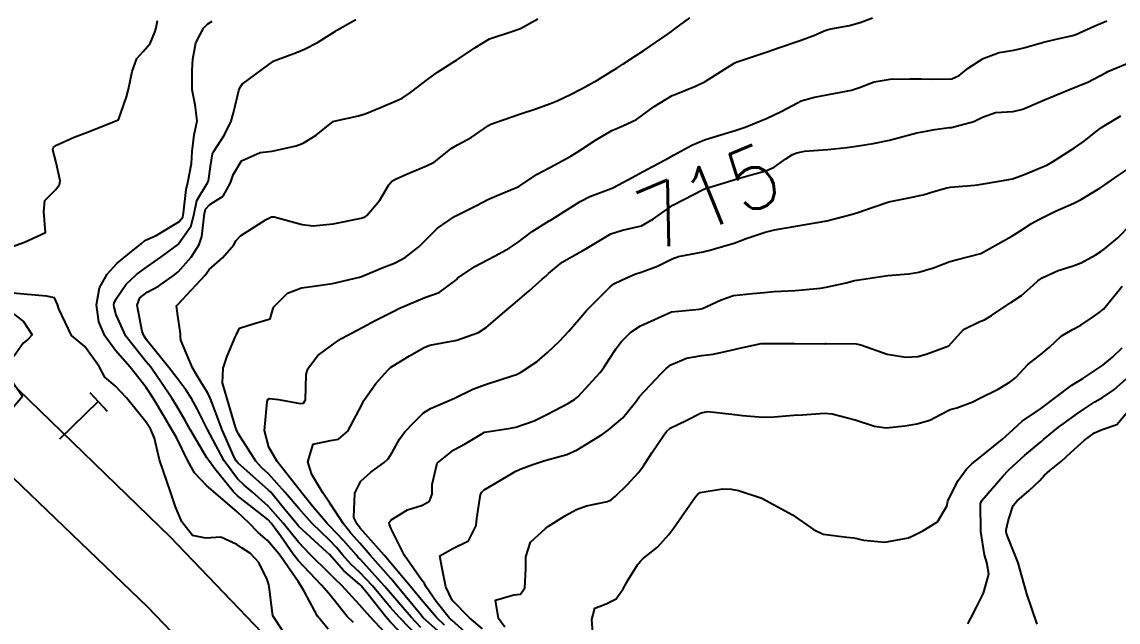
# Model space of a CAD drawing. Header units: metres. Extents: x 298520 to 308411, y 7433745 to 7450750.
# Drawn here: x 300431.1 to 300502.2, y 7448821.9 to 7448860.7 of the extents above; entities that cross this region are included whole.
import ezdxf
from ezdxf.enums import TextEntityAlignment as Align

# ---------------------------------------------------------------- set-up
doc = ezdxf.new("R2010")
doc.units = ezdxf.units.M
doc.header["$LTSCALE"] = 10
for name, color, linetype in [('Cotas', 45, 'Continuous'), ('Curvas de Nivel 1m', 11, 'Continuous'), ('Curvas de Nivel 5m', 15, 'Continuous'), ('Linha Férrea', 251, 'TRACKS'), ('Pórtico', 62, 'Continuous')]:
    doc.layers.add(name, color=color, linetype=linetype)
doc.styles.add('Style-STANDARD', font='STANDARD.shx')
doc.linetypes.add('TRACKS', pattern='A,0.15,[130,ltypeshp.shx,S=0.25,R=0,X=0,Y=0],0.15', length=0.3)

msp = doc.modelspace()

# ---------------------------------------------------------------- linework, layer by layer
at = {"layer": 'Curvas de Nivel 1m', "flags": 128}
for points, elevation in [([(300429.256, 7448845.765), (300431.263, 7448846.47), (300432.626, 7448847.1), (300432.531, 7448848.458), (300432.582, 7448849.168), (300433.305, 7448849.898), (300433.54, 7448850.217), (300433.573, 7448850.447), (300433.325, 7448851.633), (300433.106, 7448852.452), (300433.151, 7448852.635), (300433.336, 7448852.76), (300434.493, 7448853.287), (300435.345, 7448853.61), (300437.353, 7448854.4), (300437.879, 7448855.891), (300438.013, 7448856.394), (300438.252, 7448857.534), (300438.556, 7448858.388), (300438.963, 7448858.831), (300439.418, 7448859.353), (300439.711, 7448860.094), (300439.797, 7448860.375), (300439.896, 7448860.832)], 708), ([(300450.965, 7448821.403), (300450.273, 7448822.247), (300449.425, 7448823.827), (300449.159, 7448824.258), (300449.005, 7448824.482), (300447.787, 7448826.272), (300447.032, 7448827.145), (300446.418, 7448827.67), (300445.811, 7448828.298), (300445.053, 7448829.015), (300443.519, 7448830.326), (300443.077, 7448830.714), (300442.282, 7448831.539), (300441.843, 7448832.349), (300441.115, 7448833.823), (300440.804, 7448834.363), (300440.348, 7448835.15), (300439.61, 7448836.375), (300439.15, 7448837.061), (300438.121, 7448838.39), (300437.179, 7448839.463), (300436.479, 7448840.411), (300436.099, 7448841.314), (300435.938, 7448842.419), (300436.124, 7448843.522), (300436.626, 7448844.409), (300437.25, 7448845.093), (300437.963, 7448845.682), (300438.845, 7448846.384), (300439.07, 7448846.577), (300439.266, 7448846.677), (300439.805, 7448846.909), (300441.277, 7448847.794), (300441.531, 7448848.097), (300441.587, 7448848.347), (300441.754, 7448849.898), (300441.85, 7448850.345), (300442.096, 7448851.571), (300442.142, 7448852.342), (300442.259, 7448853.425), (300442.456, 7448854.339), (300442.342, 7448855.366), (300442.13, 7448856.343), (300442.144, 7448857.594), (300442.185, 7448858.342), (300442.374, 7448859.385), (300442.884, 7448860.335), (300443.145, 7448860.623), (300443.438, 7448860.798)], 709), ([(300454.959, 7448820.835), (300453.669, 7448822.203), (300452.985, 7448822.987), (300451.838, 7448824.227), (300451.414, 7448824.64), (300451.011, 7448825.041), (300449.793, 7448826.252), (300449.031, 7448827.051), (300448.042, 7448828.27), (300447.059, 7448829.38), (300446.033, 7448830.296), (300445.505, 7448830.731), (300445.081, 7448831.149), (300444.212, 7448832.319), (300443.123, 7448834.33), (300442.47, 7448835.674), (300442.096, 7448836.346), (300441.718, 7448836.921), (300441.156, 7448837.685), (300440.634, 7448838.365), (300439.189, 7448840.15), (300439.029, 7448840.382), (300438.897, 7448840.682), (300438.571, 7448842.386), (300438.738, 7448842.867), (300439.221, 7448843.237), (300439.963, 7448843.635), (300440.995, 7448844.362), (300441.131, 7448844.464), (300441.236, 7448844.548), (300442.084, 7448845.508), (300442.588, 7448846.337), (300442.761, 7448846.842), (300442.949, 7448848.333), (300443.012, 7448848.608), (300443.292, 7448848.922), (300444.153, 7448849.469), (300444.635, 7448850.317), (300444.794, 7448850.84), (300445.327, 7448851.756), (300446.552, 7448852.292), (300447.334, 7448852.38), (300448.89, 7448852.712), (300449.339, 7448852.89), (300450.183, 7448853.413), (300451.195, 7448854.242), (300451.29, 7448854.305), (300451.354, 7448854.328), (300452.921, 7448854.655), (300453.362, 7448854.801), (300454.354, 7448855.214), (300455.374, 7448855.628), (300455.744, 7448855.818), (300456.291, 7448856.176), (300457.391, 7448857.016), (300458.05, 7448857.5), (300459.064, 7448858.143), (300459.275, 7448858.271), (300459.405, 7448858.351), (300460.469, 7448859.073), (300461.418, 7448859.646), (300462.794, 7448860.099), (300463.426, 7448860.315), (300464.556, 7448860.959)], 711), ([(300456.623, 7448820.173), (300454.97, 7448821.882), (300454.698, 7448822.193), (300453.548, 7448823.651), (300453.098, 7448824.209), (300453.004, 7448824.299), (300451.961, 7448825.174), (300451.04, 7448826.24), (300450.843, 7448826.424), (300449.041, 7448828.086), (300448.88, 7448828.262), (300448.046, 7448829.282), (300447.23, 7448830.278), (300447.074, 7448830.438), (300446.086, 7448831.298), (300445.092, 7448832.181), (300444.985, 7448832.311), (300444.86, 7448832.549), (300444.094, 7448834.32), (300443.43, 7448836.037), (300443.32, 7448836.328), (300443.147, 7448836.69), (300442.523, 7448837.706), (300442.152, 7448838.345), (300441.414, 7448840.132), (300441.374, 7448840.357), (300441.381, 7448840.543), (300441.206, 7448841.716), (300441.132, 7448842.361), (300441.175, 7448842.398), (300441.214, 7448842.429), (300442.975, 7448844.334), (300443.081, 7448844.486), (300443.239, 7448844.713), (300444.099, 7448845.473), (300444.833, 7448846.314), (300444.999, 7448846.579), (300445.269, 7448846.884), (300446.939, 7448847.944), (300447.281, 7448848.112), (300447.445, 7448848.115), (300449.276, 7448847.615), (300449.983, 7448847.545), (300451.277, 7448847.658), (300453.101, 7448848.033), (300453.282, 7448848.094), (300453.362, 7448848.129), (300453.473, 7448848.208), (300454.305, 7448849.193), (300454.887, 7448850.194), (300455.08, 7448850.427), (300455.317, 7448850.554), (300455.998, 7448850.859), (300457.326, 7448851.418), (300457.817, 7448851.666), (300458.448, 7448852.149), (300458.937, 7448852.543), (300459.339, 7448852.787), (300460.22, 7448853.256), (300461.352, 7448854.035), (300461.51, 7448854.118), (300462.859, 7448854.599), (300463.363, 7448854.77), (300464.351, 7448855.097), (300465.374, 7448855.456), (300465.798, 7448855.643), (300466.661, 7448856.051), (300467.387, 7448856.408), (300468.427, 7448856.995), (300469.399, 7448857.594), (300469.66, 7448857.757), (300470.067, 7448858.013), (300470.87, 7448858.543), (300471.412, 7448858.903), (300473.001, 7448859.976), (300473.245, 7448860.154), (300473.428, 7448860.3), (300474.395, 7448861.004)], 712), ([(300456.958, 7448820.725), (300455.555, 7448822.184), (300454.983, 7448822.834), (300453.836, 7448824.202), (300453.011, 7448825.067), (300452.424, 7448825.626), (300451.89, 7448826.227), (300451.494, 7448826.7), (300451.032, 7448827.164), (300449.927, 7448828.251), (300449.057, 7448829.219), (300448.172, 7448830.269), (300447.085, 7448831.462), (300446.661, 7448831.859), (300446.261, 7448832.292), (300445.119, 7448834.077), (300445.005, 7448834.311), (300444.945, 7448834.492), (300444.399, 7448836.317), (300444.116, 7448837.358), (300444.148, 7448838.32), (300444.41, 7448839.082), (300444.928, 7448840.313), (300445.006, 7448840.501), (300445.199, 7448840.907), (300446.103, 7448841.197), (300447.205, 7448841.507), (300447.366, 7448842.123), (300447.424, 7448842.278), (300448.323, 7448843.167), (300449.226, 7448843.523), (300449.878, 7448843.602), (300451.228, 7448843.793), (300452.99, 7448844.214), (300453.177, 7448844.268), (300453.234, 7448844.288), (300454.573, 7448844.866), (300455.247, 7448845.122), (300455.944, 7448845.488), (300456.836, 7448846.166), (300457.267, 7448846.605), (300458.043, 7448847.385), (300459.143, 7448848.141), (300459.234, 7448848.191), (300459.284, 7448848.215), (300460.563, 7448848.858), (300461.3, 7448849.242), (300461.903, 7448849.512), (300463.313, 7448850.09), (300464.511, 7448850.888), (300465.325, 7448851.312), (300466.693, 7448852.05), (300467.337, 7448852.471), (300468.281, 7448853.093), (300469.35, 7448853.703), (300469.566, 7448853.803), (300470.056, 7448854.013), (300470.934, 7448854.43), (300471.364, 7448854.726), (300472.087, 7448855.274), (300473.247, 7448855.972), (300473.384, 7448856.035), (300474.76, 7448856.586), (300475.392, 7448856.898), (300476.05, 7448857.29), (300477.044, 7448857.934), (300477.266, 7448858.07), (300477.405, 7448858.132), (300477.729, 7448858.248), (300479.412, 7448858.806), (300480.216, 7448859.091), (300481.419, 7448859.5), (300482.431, 7448859.865), (300483.114, 7448860.168), (300483.429, 7448860.276), (300484.75, 7448860.52), (300485.436, 7448860.72), (300486.246, 7448861.016)], 713), ([(300456.966, 7448821.51), (300456.329, 7448822.176), (300454.996, 7448823.732), (300454.601, 7448824.194), (300453.02, 7448825.941), (300452.888, 7448826.079), (300452.764, 7448826.214), (300451.955, 7448827.149), (300451.041, 7448828.09), (300450.896, 7448828.241), (300449.911, 7448829.4), (300449.226, 7448830.258), (300449.075, 7448830.453), (300447.657, 7448832.274), (300447.107, 7448833.186), (300446.835, 7448834.284), (300446.999, 7448836.14), (300447.039, 7448836.282), (300447.144, 7448836.341), (300447.743, 7448836.274), (300449.141, 7448836.029), (300449.35, 7448836.048), (300449.488, 7448836.257), (300449.533, 7448837.882), (300449.625, 7448838.255), (300450.293, 7448839.132), (300451.187, 7448839.814), (300451.44, 7448839.986), (300451.823, 7448840.231), (300453.201, 7448840.975), (300454.013, 7448841.394), (300455.211, 7448842.013), (300455.537, 7448842.185), (300457.22, 7448842.885), (300458.16, 7448843.214), (300459.232, 7448844.013), (300459.291, 7448844.08), (300459.348, 7448844.139), (300460.465, 7448844.907), (300461.251, 7448845.319), (300461.782, 7448845.585), (300462.699, 7448846.098), (300463.267, 7448846.479), (300464.184, 7448847.171), (300465.281, 7448847.861), (300465.416, 7448847.934), (300465.642, 7448848.066), (300466.647, 7448848.702), (300467.299, 7448849.107), (300467.918, 7448849.427), (300469.312, 7448849.96), (300469.357, 7448849.975), (300469.458, 7448850.019), (300470.658, 7448850.668), (300471.323, 7448851.038), (300473.091, 7448851.974), (300473.334, 7448852.109), (300474.539, 7448852.76), (300475.344, 7448853.099), (300475.979, 7448853.312), (300477.351, 7448853.704), (300477.994, 7448853.92), (300478.943, 7448854.323), (300479.362, 7448854.501), (300480.322, 7448854.937), (300481.377, 7448855.516), (300481.627, 7448855.629), (300482.478, 7448855.864), (300483.385, 7448856.04), (300484.892, 7448856.331), (300485.39, 7448856.508), (300486.343, 7448856.871), (300487.395, 7448857.04), (300488.666, 7448857.062), (300489.396, 7448857.067), (300490.123, 7448857.045), (300491.396, 7448857.066), (300491.872, 7448857.282), (300492.448, 7448857.75), (300493.409, 7448858.387), (300494.46, 7448858.771), (300495.415, 7448858.924), (300496.056, 7448859.064), (300497.421, 7448859.454), (300498.344, 7448859.676), (300499.227, 7448859.862), (300499.427, 7448859.932), (300500.608, 7448860.475), (300501.441, 7448860.815)], 714), ([(300458.488, 7448821.667), (300457.982, 7448822.155), (300456.99, 7448823.325), (300456.291, 7448824.177), (300455.018, 7448825.683), (300454.583, 7448826.194), (300453.04, 7448827.955), (300452.921, 7448828.091), (300452.825, 7448828.213), (300452.626, 7448828.639), (300452.692, 7448830.216), (300453.081, 7448830.983), (300453.711, 7448831.579), (300454.583, 7448832.195), (300454.849, 7448832.44), (300455.103, 7448832.86), (300455.581, 7448833.721), (300455.936, 7448834.182), (300456.5, 7448834.799), (300457.132, 7448835.412), (300457.593, 7448835.707), (300458.646, 7448836.147), (300459.145, 7448836.372), (300460.328, 7448836.952), (300461.154, 7448837.265), (300462.884, 7448837.818), (300463.161, 7448837.911), (300463.284, 7448837.966), (300463.493, 7448838.087), (300464.495, 7448838.755), (300465.182, 7448839.338), (300465.564, 7448839.689), (300465.951, 7448840.062), (300466.553, 7448840.702), (300467.207, 7448841.471), (300467.701, 7448842.043), (300469.229, 7448843.59), (300469.477, 7448843.771), (300469.964, 7448844.013), (300470.846, 7448844.396), (300471.241, 7448844.531), (300472.307, 7448844.925), (300473.254, 7448845.403), (300473.666, 7448845.556), (300475.262, 7448845.856), (300475.34, 7448845.871), (300475.627, 7448845.946), (300476.895, 7448846.306), (300477.268, 7448846.42), (300478.061, 7448846.708), (300479.275, 7448847.128), (300479.9, 7448847.271), (300481.279, 7448847.507), (300483.283, 7448847.85), (300484.852, 7448848.27), (300485.289, 7448848.397), (300486.345, 7448848.767), (300487.296, 7448849.085), (300488.933, 7448849.419), (300489.3, 7448849.494), (300489.525, 7448849.554), (300490.211, 7448849.771), (300491.066, 7448850.003), (300491.307, 7448850.035), (300492.883, 7448850.171), (300493.31, 7448850.243), (300494.587, 7448850.448), (300495.316, 7448850.582), (300496.139, 7448850.883), (300497.328, 7448851.372), (300497.543, 7448851.474), (300497.905, 7448851.681), (300499.342, 7448852.584), (300499.972, 7448853.028), (300500.74, 7448853.646), (300501.086, 7448853.914), (300501.359, 7448854.072), (300502.333, 7448854.666)], 716), ([(300460.269, 7448820.817), (300458.971, 7448821.98), (300458.885, 7448822.055), (300458.796, 7448822.143), (300457.951, 7448823.193), (300457.297, 7448824.166), (300457.193, 7448824.355), (300457.007, 7448824.604), (300455.902, 7448826.181), (300455.04, 7448827.911), (300454.928, 7448828.191), (300454.92, 7448828.316), (300455.047, 7448828.482), (300456.093, 7448829.144), (300457.062, 7448829.446), (300457.532, 7448829.697), (300457.689, 7448830.161), (300457.699, 7448830.78), (300458.018, 7448832.156), (300459.102, 7448833.03), (300459.832, 7448833.407), (300461.015, 7448834.121), (300461.074, 7448834.16), (300461.114, 7448834.173), (300462.784, 7448834.429), (300463.119, 7448834.499), (300464.304, 7448834.899), (300465.131, 7448835.307), (300465.62, 7448835.581), (300466.537, 7448836.056), (300466.922, 7448836.275), (300467.147, 7448836.461), (300468.586, 7448838.029), (300468.835, 7448838.358), (300469.176, 7448838.892), (300469.621, 7448839.581), (300469.952, 7448840.012), (300470.566, 7448840.64), (300471.204, 7448841.06), (300473.213, 7448841.97), (300475.025, 7448842.142), (300475.215, 7448842.189), (300476.424, 7448842.735), (300477.224, 7448843.023), (300478.463, 7448843.149), (300479.226, 7448843.224), (300479.846, 7448843.274), (300481.227, 7448843.337), (300482.87, 7448843.496), (300483.23, 7448843.554), (300484.531, 7448843.837), (300485.08, 7448843.987), (300485.236, 7448844.02), (300486.798, 7448844.256), (300487.241, 7448844.32), (300488.605, 7448844.427), (300489.244, 7448844.524), (300490.193, 7448844.826), (300491.255, 7448845.215), (300491.674, 7448845.338), (300493.263, 7448845.74), (300495.274, 7448846.86), (300495.791, 7448847.192), (300496.561, 7448847.697), (300497.026, 7448847.952), (300497.287, 7448848.081), (300498.104, 7448848.491), (300499.296, 7448849.011), (300499.735, 7448849.219), (300500.442, 7448849.649), (300500.982, 7448849.969), (300501.311, 7448850.183), (300502.161, 7448850.791), (300503.332, 7448851.585)], 717), ([(300460.966, 7448821.432), (300460.112, 7448822.129), (300458.99, 7448823.292), (300458.586, 7448824.146), (300458.315, 7448825.45), (300458.197, 7448826.152), (300459.028, 7448826.638), (300460.044, 7448827.118), (300460.545, 7448828.125), (300460.603, 7448828.571), (300460.832, 7448830.122), (300460.908, 7448830.289), (300461.076, 7448830.427), (300461.847, 7448830.875), (300463.088, 7448831.621), (300463.404, 7448831.773), (300464.225, 7448832.079), (300464.872, 7448832.295), (300465.096, 7448832.354), (300466.43, 7448832.726), (300467.103, 7448833.03), (300468.717, 7448834.026), (300468.952, 7448834.186), (300469.117, 7448834.297), (300470.048, 7448835.092), (300470.801, 7448836.003), (300470.939, 7448836.208), (300471.148, 7448836.487), (300472.541, 7448837.979), (300472.857, 7448838.285), (300473.171, 7448838.523), (300474.176, 7448838.962), (300475.181, 7448839.126), (300475.912, 7448839.213), (300477.187, 7448839.506), (300477.528, 7448839.584), (300479.031, 7448839.902), (300479.193, 7448839.917), (300481.157, 7448839.917), (300481.193, 7448839.914), (300483.154, 7448839.899), (300483.193, 7448839.906), (300483.248, 7448839.913), (300485.194, 7448839.9), (300485.478, 7448839.827), (300487.184, 7448839.229), (300488.404, 7448839.02), (300489.176, 7448839.065), (300489.73, 7448839.221), (300491.183, 7448839.76), (300492.132, 7448840.817), (300493.207, 7448841.337), (300493.496, 7448841.448), (300493.947, 7448841.729), (300495.221, 7448842.565), (300495.897, 7448843.032), (300496.653, 7448843.696), (300496.955, 7448843.975), (300497.24, 7448844.163), (300498.29, 7448844.632), (300499.252, 7448844.951), (300499.769, 7448845.141), (300500.688, 7448845.646), (300501.045, 7448845.863), (300501.267, 7448846.014), (300502.138, 7448846.768), (300502.98, 7448847.623)], 718), ([(300462.399, 7448821.53), (300462.001, 7448822.105), (300461.808, 7448823.291), (300462.996, 7448823.635), (300463.414, 7448823.668), (300463.71, 7448824.083), (300463.76, 7448825.338), (300463.77, 7448826.083), (300464.073, 7448827.039), (300465.041, 7448827.927), (300465.129, 7448827.982), (300465.248, 7448828.068), (300466.348, 7448828.762), (300467.059, 7448829.154), (300467.707, 7448829.396), (300469.068, 7448829.68), (300469.306, 7448829.781), (300469.585, 7448830.015), (300470.338, 7448830.75), (300471.089, 7448831.586), (300471.39, 7448831.996), (300471.94, 7448832.826), (300472.72, 7448833.976), (300472.884, 7448834.206), (300473.12, 7448834.421), (300474.161, 7448834.926), (300475.135, 7448835.431), (300475.567, 7448835.515), (300477.134, 7448835.337), (300477.81, 7448835.243), (300479.132, 7448835.141), (300479.868, 7448835.157), (300481.134, 7448835.278), (300481.714, 7448835.295), (300483.136, 7448835.39), (300483.624, 7448835.364), (300485.13, 7448834.972), (300486.375, 7448834.567), (300487.122, 7448834.448), (300488.346, 7448834.57), (300489.127, 7448834.712), (300489.953, 7448834.949), (300491.14, 7448835.572), (300491.268, 7448835.632), (300491.707, 7448835.754), (300492.756, 7448836.134), (300493.149, 7448836.35), (300494.388, 7448836.954), (300495.16, 7448837.435), (300495.324, 7448837.546), (300495.528, 7448837.706), (300496.322, 7448838.548), (300497.178, 7448839.213), (300497.714, 7448839.682), (300498.469, 7448840.396), (300499.2, 7448840.81), (300499.751, 7448841.108), (300500.555, 7448841.647), (300500.947, 7448841.911), (300501.218, 7448842.141), (300501.898, 7448842.961), (300502.422, 7448843.628)], 719), ([(300448.003, 7448821.314), (300447.375, 7448822.276), (300447.124, 7448824.156), (300447.106, 7448824.279), (300447.006, 7448824.612), (300446.452, 7448825.724), (300445.927, 7448826.296), (300445.381, 7448826.659), (300445.029, 7448826.888), (300443.995, 7448827.358), (300443.033, 7448827.31), (300442.169, 7448827.478), (300441.48, 7448828.353), (300441.057, 7448829.323), (300440.723, 7448830.363), (300440.512, 7448830.932), (300440.015, 7448832.371), (300439.706, 7448833.782), (300439.436, 7448834.377), (300439.127, 7448834.828), (300437.879, 7448836.393), (300437.151, 7448837.163), (300436.488, 7448837.742), (300436.113, 7448838.416), (300435.182, 7448839.715), (300434.317, 7448840.439), (300433.505, 7448842.152), (300433.406, 7448842.448), (300433.219, 7448842.88), (300432.691, 7448842.985), (300431.222, 7448843.103), (300430.524, 7448843.18)], 708), ([(300430.559, 7448841.832), (300431.202, 7448841.341), (300431.763, 7448840.464), (300431.476, 7448840.18), (300431.185, 7448839.93), (300430.572, 7448839.079)], 708), ([(300430.347, 7448837.674), (300431.143, 7448836.47), (300429.43, 7448834.495)], 708), ([(300492.429, 7448821.745), (300492.607, 7448822.113), (300492.984, 7448822.833), (300493.433, 7448823.733), (300493.776, 7448824.964), (300493.65, 7448825.731), (300493.507, 7448826.212), (300493.269, 7448827.737), (300493.251, 7448829.556), (300493.326, 7448829.736), (300494.723, 7448831.349), (300495.05, 7448831.711), (300495.093, 7448831.755), (300496.123, 7448832.68), (300497.111, 7448833.506), (300497.212, 7448833.589), (300497.327, 7448833.688), (300498.303, 7448834.501), (300499.135, 7448835.104), (300499.467, 7448835.327), (300499.944, 7448835.652), (300500.667, 7448836.125), (300501.151, 7448836.405), (300501.888, 7448836.901), (300502.691, 7448837.625)], 721), ([(300496.927, 7448821.737), (300496.246, 7448823.697), (300495.943, 7448824.767), (300495.69, 7448825.703), (300495.039, 7448827.324), (300494.933, 7448827.603), (300494.911, 7448827.712), (300494.916, 7448827.841), (300495.055, 7448828.492), (300495.353, 7448829.423), (300495.594, 7448829.705), (300496.398, 7448830.378), (300497.086, 7448831.046), (300497.402, 7448831.374), (300497.745, 7448831.683), (300498.486, 7448832.289), (300499.105, 7448832.845), (300499.98, 7448833.657), (300500.632, 7448834.133), (300501.123, 7448834.333), (300502.088, 7448834.671), (300502.878, 7448835.623)], 722)]:
    msp.add_lwpolyline(points, dxfattribs=dict(at, elevation=elevation))
at = {"layer": 'Curvas de Nivel 5m', "flags": 128}
for points, elevation in [([(300452.595, 7448821.841), (300452.195, 7448822.222), (300450.995, 7448823.705), (300450.531, 7448824.245), (300449.019, 7448825.843), (300448.689, 7448826.263), (300447.857, 7448827.45), (300447.252, 7448828.278), (300447.046, 7448828.5), (300446.058, 7448829.295), (300445.069, 7448830.046), (300444.792, 7448830.313), (300443.612, 7448831.8), (300443.216, 7448832.329), (300443.096, 7448832.511), (300442.02, 7448834.347), (300441.694, 7448834.917), (300441.138, 7448835.859), (300440.816, 7448836.363), (300440.153, 7448837.37), (300439.456, 7448838.377), (300439.168, 7448838.728), (300437.846, 7448840.393), (300437.207, 7448841.769), (300437.076, 7448842.267), (300437.056, 7448842.402), (300437.085, 7448842.532), (300437.219, 7448842.801), (300437.866, 7448843.761), (300438.533, 7448844.387), (300438.933, 7448844.687), (300439.241, 7448844.9), (300440.115, 7448845.506), (300441.245, 7448846.35), (300441.263, 7448846.368), (300442.081, 7448847.536), (300442.266, 7448848.34), (300442.45, 7448849.184), (300443.139, 7448850.332), (300443.195, 7448850.45), (300443.323, 7448851.38), (300443.462, 7448852.198), (300443.515, 7448852.328), (300444.234, 7448853.431), (300444.674, 7448854.317), (300444.813, 7448854.864), (300445.16, 7448856.312), (300445.221, 7448856.475), (300445.387, 7448856.705), (300447.111, 7448857.995), (300447.402, 7448858.213), (300447.446, 7448858.236), (300447.56, 7448858.278), (300448.912, 7448858.764), (300449.414, 7448858.983), (300450.264, 7448859.408), (300451.432, 7448860.154), (300451.475, 7448860.186), (300451.554, 7448860.229), (300452.758, 7448860.899)], 710), ([(300458.09, 7448821.279), (300457.097, 7448822.168), (300456.975, 7448822.302), (300455.42, 7448824.186), (300455.008, 7448824.676), (300453.669, 7448826.204), (300453.03, 7448826.944), (300452.435, 7448827.617), (300451.944, 7448828.226), (300451.063, 7448829.558), (300450.618, 7448830.245), (300449.902, 7448831.434), (300449.627, 7448832.255), (300449.98, 7448833.381), (300451.114, 7448833.638), (300451.623, 7448833.725), (300452.227, 7448834.223), (300453.14, 7448835.941), (300453.225, 7448836.127), (300453.262, 7448836.209), (300454.037, 7448837.318), (300454.813, 7448838.193), (300455, 7448838.357), (300455.167, 7448838.473), (300456.237, 7448839.115), (300457.185, 7448839.662), (300457.547, 7448839.797), (300459.192, 7448840.105), (300459.22, 7448840.112), (300459.306, 7448840.139), (300460.692, 7448840.631), (300461.201, 7448840.949), (300462.542, 7448842.1), (300463.219, 7448842.669), (300463.983, 7448843.325), (300464.837, 7448844.074), (300465.047, 7448844.261), (300465.239, 7448844.447), (300466.133, 7448845.177), (300467.26, 7448845.825), (300467.407, 7448845.902), (300467.649, 7448846.044), (300469.273, 7448847.011), (300470.028, 7448847.26), (300471.278, 7448847.545), (300472.051, 7448847.988), (300473.292, 7448848.866), (300474.022, 7448849.236), (300475.302, 7448849.908), (300475.333, 7448849.92), (300475.413, 7448849.949), (300476.849, 7448850.396), (300477.312, 7448850.533), (300478.387, 7448850.844), (300479.321, 7448851.109), (300479.875, 7448851.344), (300480.616, 7448851.887), (300481.057, 7448852.162), (300481.337, 7448852.266), (300481.84, 7448852.375), (300483.339, 7448852.492), (300484.571, 7448852.607), (300485.342, 7448852.723), (300486.29, 7448852.874), (300487.346, 7448853.088), (300489.12, 7448853.553), (300489.351, 7448853.613), (300489.494, 7448853.636), (300490.282, 7448853.771), (300491.215, 7448853.901), (300491.355, 7448853.918), (300492.808, 7448854.299), (300493.366, 7448854.588), (300494.214, 7448854.883), (300495.371, 7448854.947), (300495.992, 7448855.086), (300497.383, 7448855.69), (300499.391, 7448856.515), (300500.194, 7448856.852), (300501.401, 7448857.474), (300501.509, 7448857.532), (300501.758, 7448857.636), (300502.914, 7448858.119)], 715), ([(300468.11, 7448821.178), (300468.053, 7448822.034), (300468.25, 7448822.765), (300468.988, 7448823.056), (300469.629, 7448823.378), (300470.083, 7448824.009), (300470.408, 7448824.607), (300471.019, 7448825.575), (300471.198, 7448825.82), (300471.395, 7448825.996), (300472.302, 7448826.716), (300473.038, 7448827.53), (300473.361, 7448827.975), (300474.047, 7448828.971), (300474.741, 7448829.953), (300474.89, 7448830.137), (300475.076, 7448830.26), (300476.528, 7448830.486), (300477.078, 7448830.478), (300477.55, 7448830.395), (300479.073, 7448829.9), (300481.057, 7448828.813), (300482.42, 7448827.866), (300483.04, 7448827.553), (300484.572, 7448827.37), (300485.038, 7448827.318), (300485.691, 7448827.169), (300487.035, 7448827.031), (300488.567, 7448827.316), (300489.04, 7448827.536), (300489.197, 7448827.623), (300489.514, 7448827.775), (300490.454, 7448828.363), (300491.067, 7448829.373), (300491.13, 7448829.701), (300491.147, 7448829.759), (300491.796, 7448831.043), (300492.323, 7448831.748), (300492.711, 7448832.13), (300493.1, 7448832.437), (300494.677, 7448833.717), (300494.906, 7448833.923), (300495.119, 7448834.134), (300495.946, 7448834.887), (300497.143, 7448835.69), (300499.158, 7448837.205), (300499.436, 7448837.382), (300499.889, 7448837.653), (300500.659, 7448838.154), (300501.172, 7448838.506), (300501.791, 7448839.019), (300502.426, 7448839.628)], 720)]:
    msp.add_lwpolyline(points, dxfattribs=dict(at, elevation=elevation))
at = {"layer": 'Linha Férrea', "flags": 128}
for points in [[(298729.261, 7450749.95), (298734.809, 7450730.65), (298742.343, 7450703.451), (298750.119, 7450676.237), (298757.889, 7450649.199), (298765.189, 7450623.712), (298769.985, 7450606.424), (298776.494, 7450583.287), (298783.055, 7450560.248), (298788.164, 7450542.214), (298793.821, 7450521.584), (298798.125, 7450506.606), (298804.386, 7450484.418), (298809.295, 7450466.837), (298814.551, 7450448.858), (298819.559, 7450431.225), (298826.267, 7450408.649), (298831.926, 7450389.314), (298837.135, 7450370.779), (298842.092, 7450352.398), (298847.802, 7450331.823), (298852.149, 7450316.412), (298858.34, 7450294.769), (298862.969, 7450278.965), (298867.952, 7450260.088), (298870.924, 7450249.95), (298873.722, 7450238.982), (298878.355, 7450222.697), (298882.025, 7450210.358), (298885.603, 7450197.651), (298890.189, 7450181.049), (298894.637, 7450166.006), (298898.995, 7450149.812), (298904.361, 7450131.79), (298908.122, 7450117.709), (298911.93, 7450103.946), (298916.104, 7450089.039), (298920.554, 7450073.399), (298923.212, 7450064.319), (298926.468, 7450052.577), (298930.321, 7450038.956), (298934.723, 7450023.223), (298938.252, 7450011.622), (298941.509, 7449999.193), (298944.399, 7449989.651), (298947.701, 7449977.682), (298952.335, 7449961.49), (298956.967, 7449946.581), (298961.92, 7449929.017), (298965.909, 7449915.258), (298970.082, 7449900.905), (298973.936, 7449887.787), (298977.788, 7449874.853), (298981.549, 7449862.469), (298986.366, 7449847.197), (298989.852, 7449836.37), (298994.575, 7449822.337), (298999.437, 7449807.292), (299004.068, 7449794.269), (299008.7, 7449781.657), (299013.057, 7449770.328), (299018.285, 7449757.718), (299022.322, 7449748.037), (299026.817, 7449737.63), (299031.861, 7449726.852), (299036.814, 7449716.896), (299043.096, 7449705.205), (299047.821, 7449696.534), (299054.335, 7449685.572), (299060.664, 7449675.852), (299069.469, 7449663.104), (299077.541, 7449652.872), (299085.429, 7449643.336), (299089.832, 7449637.784), (299098.728, 7449628.561), (299107.993, 7449618.793), (299117.442, 7449610.031), (299127.077, 7449601.223), (299138.453, 7449591.782), (299150.409, 7449582.651), (299162.779, 7449573.982), (299174.004, 7449567.002), (299185.962, 7449560.295), (299199.698, 7449553.222), (299213.253, 7449547.024), (299227.033, 7449541.5), (299241.999, 7449536.525), (299258.424, 7449531.831), (299277.224, 7449527.814), (299295.935, 7449525.032), (299311.589, 7449523.57), (299326.876, 7449522.883), (299340.975, 7449522.747), (299353.572, 7449523.111), (299369.274, 7449524.069), (299382.826, 7449525.211), (299396.609, 7449526.717), (299414.178, 7449529.501), (299430.969, 7449532.603), (299440.142, 7449534.839), (299451.094, 7449537.487), (299469.666, 7449542.917), (299486.963, 7449547.755), (299510.376, 7449554.83), (299531.414, 7449561.037), (299544.903, 7449564.894), (299559.186, 7449569.068), (299590.197, 7449576.665), (299616.417, 7449582.259), (299645.03, 7449585.805), (299675.251, 7449587.635), (299705.522, 7449586.259), (299732.882, 7449582.825), (299762.581, 7449576.088), (299791.888, 7449566.944), (299816.217, 7449556.896), (299840.774, 7449544.781), (299859.676, 7449534.387), (299878.529, 7449521.308), (299897.376, 7449507.135), (299919.538, 7449486.991), (299927.658, 7449478.626), (299947.133, 7449456.962), (299961.499, 7449437.961), (299971.137, 7449424.784), (299981.869, 7449408.322), (299997.595, 7449383.682), (300016.228, 7449354.96), (300035.864, 7449324.687), (300055.136, 7449295.587), (300073.232, 7449268.397), (300085.868, 7449249.95), (300089.501, 7449244.778), (300101.211, 7449227.647), (300111.197, 7449214.14), (300124.752, 7449194.736), (300135.909, 7449179.759), (300148.296, 7449162.129), (300160.805, 7449144.566), (300173.129, 7449128.481), (300185.523, 7449112.088), (300198.402, 7449095.758), (300207.462, 7449083.98), (300220.094, 7449068.515), (300233.468, 7449051.744), (300246.778, 7449035.349), (300263.478, 7449015.076), (300277.526, 7448998.444), (300292.814, 7448981.501), (300306.688, 7448964.856), (300324.623, 7448944.393), (300340.398, 7448926.517), (300357.9, 7448907.843), (300372.755, 7448891.817), (300392.041, 7448871.054), (300410.717, 7448852.066), (300427.475, 7448834.137), (300439.245, 7448822.858), (300454.898, 7448806.525), (300473.448, 7448788.164), (300493.111, 7448768.808), (300511.705, 7448749.95), (300518.198, 7448743.612), (300525.672, 7448735.984), (300530.889, 7448730.361), (300538.141, 7448723.284), (300543.771, 7448717.624), (300548.924, 7448711.903), (300554.778, 7448706.093), (300562.444, 7448698.573), (300570.483, 7448690.198), (300580.06, 7448680.508), (300590.013, 7448670.628), (300599.102, 7448661.391), (300608.565, 7448651.702), (300616.68, 7448643.32), (300625.581, 7448633.859), (300633.62, 7448625.859), (300641.21, 7448617.858), (300649.582, 7448609.897), (300659.386, 7448599.72), (300667.387, 7448591.231), (300676.098, 7448582.784), (300683.871, 7448574.669), (300691.725, 7448567.153), (300703.33, 7448554.876), (300711.744, 7448546.351), (300718.093, 7448539.767), (300726.506, 7448530.983), (300733.153, 7448523.695), (300741.152, 7448514.418), (300747.426, 7448507.242), (300750.054, 7448504.018), (300758.169, 7448493.99), (300764.854, 7448485.238), (300772.251, 7448475.55), (300781.114, 7448462.855), (300788.178, 7448452.147), (300795.99, 7448439.115), (300802.712, 7448427.661), (300809.137, 7448414.665), (300814.959, 7448402.42), (300819.763, 7448391.601), (300824.722, 7448378.533), (300829.079, 7448366.59), (300833.249, 7448353.858), (300836.592, 7448342.438), (300839.822, 7448330.572), (300842.678, 7448317.912), (300845.758, 7448304.202), (300848.387, 7448291.169), (300849.927, 7448279.903), (300851.843, 7448266.756), (300852.632, 7448254.174), (300852.974, 7448249.95), (300853.718, 7448237.64), (300853.896, 7448226.066), (300854.164, 7448215.145), (300853.836, 7448203.832), (300853.598, 7448192.905), (300852.795, 7448182.25), (300851.991, 7448170.79), (300850.801, 7448159.302), (300849.223, 7448146.768), (300848.151, 7448135.486), (300846.96, 7448124.114), (300845.442, 7448113.546), (300844.222, 7448102.204), (300842.288, 7448090.385), (300840.978, 7448078.33), (300839.608, 7448068.386), (300838.209, 7448056.39), (300836.541, 7448045.166), (300835.023, 7448032.665), (300833.535, 7448020.341), (300832.284, 7448009.205), (300831.094, 7447998.637), (300829.874, 7447985.926), (300828.432, 7447973.713), (300826.546, 7447955.639), (300825.162, 7447943.391), (300824.986, 7447942.247), (300823.836, 7447930.96), (300822.657, 7447919.829), (300821.593, 7447909.075), (300820.243, 7447895.408), (300819.533, 7447885.934), (300818.679, 7447872.07), (300818.298, 7447858.799), (300817.927, 7447851.916), (300817.786, 7447841.862), (300817.933, 7447833.489), (300818.516, 7447815.843), (300820.361, 7447795.876), (300822.449, 7447776.733), (300825.922, 7447758.996), (300827.722, 7447750.217), (300828.687, 7447743.229), (300830.467, 7447731.539), (300833.751, 7447711.152), (300838.977, 7447681.969), (300842.161, 7447664.851), (300846.249, 7447643.566), (300856.898, 7447587.933), (300861.3, 7447564.706), (300863.731, 7447552.015), (300867.081, 7447534.8), (300870.251, 7447518.153), (300879.139, 7447471.406), (300882.717, 7447452.426), (300886.196, 7447433.436), (300890.621, 7447408.952), (300893.065, 7447393.996), (300894.895, 7447382.534), (300896.018, 7447374.923), (300897.056, 7447367.88), (300898.671, 7447355.202), (300899.884, 7447344.173), (300901.155, 7447328.57), (300902.425, 7447306.17), (300902.632, 7447290.927), (300902.643, 7447274.906), (300901.209, 7447249.806), (300899.894, 7447235.454), (300897.424, 7447214.973), (300896.24, 7447207.108, -0.017609), (300893.245, 7447191.067), (300890.79, 7447180.008), (300886.347, 7447162.337), (300883.122, 7447151.267), (300877.521, 7447133.871), (300873.858, 7447123.752), (300865.532, 7447103.056), (300859.822, 7447090.388), (300850.503, 7447071.406), (300846.315, 7447063.106), (300836.805, 7447045.834), (300827.664, 7447031.197), (300815.395, 7447013.014), (300803.069, 7446996.228), (300792.968, 7446983.245), (300781.446, 7446969.292), (300759.63, 7446945.435), (300748.36, 7446933.669), (300737.301, 7446922.447), (300720.178, 7446905.644), (300707.821, 7446893.561), (300697.057, 7446883.028), (300686.376, 7446872.224), (300676.506, 7446862.329), (300660.145, 7446845.845), (300651.989, 7446837.638), (300637.917, 7446823.835), (300624.102, 7446810.419), (300614.955, 7446801.573), (300610.107, 7446796.538), (300599.124, 7446785.64, 0.017844), (300588.776, 7446774.611), (300582.973, 7446768.596), (300572.807, 7446757.15), (300570.635, 7446754.423, -0.018804), (300566.868, 7446749.902, -0.021463), (300565.197, 7446747.771, 0.014089), (300560.744, 7446742.236), (300556.818, 7446737.065), (300549.018, 7446726.402), (300544.903, 7446720.152), (300542.989, 7446717.435), (300540.702, 7446714.014), (300534.516, 7446704.131), (300528.813, 7446694.775), (300525.37, 7446688.688), (300519.775, 7446678.443, 0.017217), (300513.559, 7446666.068), (300510.115, 7446659.471), (300505.35, 7446648.44), (300501.39, 7446638.953, 0.017957), (300498.447, 7446631.125), (300492.383, 7446614.647), (300488.086, 7446600.958), (300484.889, 7446590.082), (300482.448, 7446580.533), (300479.028, 7446566.174), (300474.999, 7446546.195), (300472.245, 7446530.076), (300469.723, 7446510.133), (300467.649, 7446494.09), (300465.343, 7446472.628), (300462.509, 7446448.283), (300460.589, 7446427.75), (300458.173, 7446403.459), (300455.716, 7446377.743), (300453.679, 7446357.578), (300451.179, 7446331.957), (300448.408, 7446302.907), (300446.096, 7446278.461), (300443.948, 7446255.986), (300443.327, 7446249.95), (300441.921, 7446236.026), (300439.714, 7446214.959), (300437.145, 7446189.663), (300434.772, 7446164.489), (300432.986, 7446145.942), (300427.675, 7446092.019), (300425.457, 7446069.071), (300422.052, 7446034.05), (300420.454, 7446017.74), (300416.946, 7445981.751), (300414.159, 7445952.95), (300410.686, 7445916.311), (300408.437, 7445891.812), (300405.718, 7445868.171), (300403.766, 7445842.739), (300401.654, 7445818.651), (300400.337, 7445806.143), (300399.876, 7445801.282), (300399.266, 7445794.558)], [(298905.363, 7450145.031), (298910.207, 7450124.873), (298915.002, 7450108.012), (298921.739, 7450085.266), (298926.98, 7450064.83), (298931.003, 7450051.742), (298934.224, 7450039.953), (298937.65, 7450027.983), (298940.458, 7450017.786), (298943.206, 7450008.624), (298945.866, 7449998.811), (298948.85, 7449988.084), (298952.218, 7449977.183), (298954.849, 7449967.637), (298957.892, 7449956.733), (298961.763, 7449943.848), (298964.896, 7449932.558), (298968.973, 7449920.293), (298972.372, 7449908.382), (298975.8, 7449896.208), (298979.287, 7449884.682), (298982.035, 7449875.079), (298985.463, 7449863.464), (298988.891, 7449853.475), (298994.252, 7449836.792), (298999.642, 7449820.007), (299004.122, 7449806.223), (299009.577, 7449791.55), (299017.072, 7449771.922), (299023.852, 7449755.78), (299031.351, 7449735.099), (299042.615, 7449714.768), (299049.157, 7449702.257), (299057.947, 7449687.795), (299067.128, 7449674.025), (299074.388, 7449663.764), (299083.266, 7449652.271), (299093.226, 7449640.21), (299104.865, 7449628.3), (299116.059, 7449616.929), (299127.188, 7449606.965), (299134.846, 7449600.398), (299146.061, 7449590.999), (299159.8, 7449581.134), (299172.881, 7449572.672), (299188.754, 7449563.553), (299203.487, 7449555.781), (299219.692, 7449548.782), (299229.285, 7449544.979), (299249.695, 7449538.196), (299264.418, 7449534.22), (299286.841, 7449530.183), (299305.276, 7449527.832), (299319.472, 7449527.113), (299340.209, 7449526.73), (299362.575, 7449527.496), (299380.335, 7449528.889), (299402.027, 7449531.43), (299418.393, 7449534.55), (299439.271, 7449538.773), (299455.546, 7449542.61), (299468.219, 7449546.447), (299486.071, 7449551.679), (299502.678, 7449556.429), (299521.873, 7449562.476), (299544.903, 7449569.511), (299558.765, 7449572.874), (299572.65, 7449576.475), (299589.389, 7449580.647), (299603.615, 7449583.903), (299623.713, 7449587.445), (299640.449, 7449589.67), (299657.813, 7449590.983), (299675.925, 7449591.554), (299694.255, 7449591.042), (299708.541, 7449590.126), (299722.182, 7449588.244), (299738.919, 7449585.56), (299759.653, 7449580.821), (299775.25, 7449576.474), (299786.436, 7449572.94), (299797.015, 7449569.282), (299807.003, 7449565.52), (299816.424, 7449561.561), (299823.596, 7449557.979), (299834.148, 7449553.022), (299842.943, 7449548.641), (299850.946, 7449544.045), (299857.58, 7449540.07), (299867.592, 7449534.039), (299879.685, 7449526.144), (299888.765, 7449519.647), (299901.686, 7449509.708), (299911.305, 7449500.703), (299920.635, 7449492.515), (299928.708, 7449484.626), (299935.814, 7449476.733), (299943.925, 7449467.258), (299951.104, 7449459.003), (299957.671, 7449450.784), (299963.484, 7449442.67), (299970.77, 7449432.303), (299976.475, 7449423.904), (299982.432, 7449414.862), (299988.891, 7449404.85), (299995.852, 7449394.443), (300002.312, 7449383.928), (300010.887, 7449370.223), (300018.781, 7449358.239), (300026.569, 7449345.892), (300033.388, 7449335.88), (300041.176, 7449324.037), (300049.358, 7449311.838), (300057.288, 7449299.745), (300065.47, 7449287.364), (300073.508, 7449275.701), (300081.011, 7449264.541), (300090.196, 7449251.298), (300091.164, 7449249.95), (300100.525, 7449236.167), (300109.403, 7449223.951), (300117.162, 7449213.187), (300127.336, 7449198.457), (300139.6, 7449181.446), (300149.952, 7449166.72), (300159.813, 7449153.466), (300168.75, 7449141.382), (300179.779, 7449126.346), (300190.932, 7449112.414), (300203.876, 7449095.222), (300217.308, 7449078.587), (300230.374, 7449062.005), (300242.887, 7449046.162), (300256.877, 7449029.774), (300272.777, 7449010.921), (300288.309, 7448992.868), (300306.303, 7448971.97), (300322.512, 7448953.54), (300337.055, 7448937.024), (300349.196, 7448923.521), (300363.433, 7448907.803), (300372.178, 7448898.27), (300387.649, 7448881.624), (300402.322, 7448866.086), (300417.298, 7448851.105), (300428.763, 7448838.962), (300440.716, 7448827.379), (300454.398, 7448813.148), (300467.461, 7448800.639), (300481.638, 7448785.533), (300502.227, 7448765.254), (300514.06, 7448753.852), (300517.826, 7448749.95), (300528.275, 7448738.976), (300540.783, 7448726.333), (300551.364, 7448715.261), (300568.358, 7448698.083), (300580.431, 7448686.447), (300591.073, 7448675.242), (300605.822, 7448659.996), (300619.827, 7448645.871), (300631.531, 7448633.85), (300641.93, 7448623.388), (300651.196, 7448614.132), (300663.21, 7448601.736), (300675.654, 7448588.967), (300686.366, 7448579.136), (300697.132, 7448567.001), (300714.307, 7448549.82), (300728.065, 7448535.254), (300742.189, 7448519.954), (300754.02, 7448506), (300763.608, 7448493.67), (300772.134, 7448482.969), (300781.594, 7448469.905), (300789.873, 7448457.453), (300798.087, 7448444.138), (300806.367, 7448430.378), (300809.353, 7448423.731), (300815.826, 7448410.715), (300822.176, 7448396.83), (300827.777, 7448382.459), (300832.26, 7448369.325), (300838.297, 7448352.647), (300842.655, 7448335.903), (300846.951, 7448318.72), (300850.061, 7448305.153), (300853.485, 7448286.05), (300855.912, 7448269.922), (300857.341, 7448249.95), (300858.33, 7448231.606), (300857.942, 7448206.205), (300856.925, 7448178.368), (300854.333, 7448156.855), (300851.333, 7448129.708), (300849.095, 7448108.502), (300845.739, 7448085.317), (300843.044, 7448064.17), (300840.396, 7448043.097), (300838.567, 7448030.951), (300837.041, 7448016.016), (300835.11, 7447994.958), (300832.975, 7447975.28), (300830.738, 7447953.623), (300829.108, 7447937.188), (300828.366, 7447933.435), (300827.045, 7447924.743), (300825.629, 7447910.191), (300824.268, 7447895.589), (300822.966, 7447881.617), (300821.953, 7447863.074), (300821.73, 7447846.352), (300821.738, 7447838.346), (300822.298, 7447822.796), (300823.264, 7447806.625), (300824.128, 7447792.391), (300826.211, 7447777.691), (300829.715, 7447760.435), (300831.501, 7447751.07), (300833.495, 7447738.255), (300836.415, 7447720.056), (300862.711, 7447579.549), (300879.787, 7447489.912), (300882.904, 7447473.371), (300886.736, 7447453.399), (300891.84, 7447425.61), (300894.824, 7447408.419), (300897.501, 7447392.308), (300900.259, 7447374.699), (300902.627, 7447356.768), (300903.989, 7447344.999), (300904.86, 7447335.88), (300905.847, 7447322.28), (300906.291, 7447313.022), (300906.573, 7447308.418), (300906.759, 7447298.893), (300906.88, 7447292.725, -0.006984), (300906.844, 7447284.829), (300906.695, 7447276.838), (300906.36, 7447267.883), (300905.744, 7447256.667), (300905.23, 7447249.95), (300904.292, 7447239.525), (300903.012, 7447227.25), (300901.034, 7447212.309), (300899.543, 7447202.921, -0.011988), (300897.909, 7447194.02), (300894.997, 7447180.769), (300891.356, 7447165.387), (300887.457, 7447151.115), (300883.301, 7447137.652), (300876.75, 7447119.219), (300874.099, 7447111.988), (300871.749, 7447106.138, -0.018309), (300868.914, 7447099.764, 0.011681), (300865.826, 7447093.061), (300860.469, 7447081.825), (300851.72, 7447064.422), (300846.208, 7447053.937), (300843.033, 7447048.479), (300836.89, 7447038.137), (300827.206, 7447022.921), (300821.11, 7447014.014), (300814.857, 7447005.089), (300809.628, 7446998.099), (300801.236, 7446986.884), (300791.122, 7446974.407), (300781.425, 7446962.969), (300774.943, 7446955.767), (300762.88, 7446942.762), (300751.299, 7446930.933), (300734.873, 7446914.565), (300727.949, 7446907.628), (300717.868, 7446897.443), (300705.6, 7446885.783), (300698.716, 7446879.048), (300668.127, 7446848.06), (300640.994, 7446821.407), (300627.442, 7446808.23), (300610.345, 7446790.697), (300597.443, 7446778.155), (300592.334, 7446772.486), (300571.229, 7446748.595), (300567.705, 7446744.65), (300564.743, 7446740.8), (300562.62, 7446737.769), (300551.356, 7446722.391), (300544.903, 7446712.981), (300541.869, 7446707.917), (300539.497, 7446704.103, 0.003437), (300530.37, 7446689.205, 0.010632), (300522.744, 7446675.931, 0.016565), (300518.05, 7446666.625, -0.011698), (300511.771, 7446653.868, 0.029635), (300510.132, 7446650.211), (300505.481, 7446638.898), (300500.314, 7446625.471), (300492.316, 7446601.197), (300488.229, 7446587.047), (300485.297, 7446575.185), (300482.347, 7446562.473), (300481.087, 7446556.089, 0.004599), (300479.148, 7446545.763), (300476.443, 7446530.265), (300474.645, 7446518.085), (300472.755, 7446502.987), (300471.297, 7446490.618), (300469.17, 7446472.092), (300467.901, 7446459.793), (300466.767, 7446449.806), (300465.445, 7446435.701), (300463.191, 7446412.592), (300462.659, 7446405.266), (300461.606, 7446397.228), (300459.608, 7446375.419), (300458.167, 7446361.3), (300456.938, 7446349.283), (300454.601, 7446324.341), (300452.383, 7446301.27), (300450.408, 7446280.731), (300448.612, 7446261.944), (300447.444, 7446249.79), (300445.943, 7446235.321), (300443.682, 7446213.965), (300443.009, 7446207.561), (300441.275, 7446189.511), (300439.198, 7446168.049), (300436.473, 7446140.607), (300434.029, 7446115.856), (300431.015, 7446085.098), (300427.797, 7446052.837), (300425.199, 7446025.415), (300423.636, 7446009.727), (300422.457, 7445994.573), (300421.615, 7445989.53), (300419.286, 7445963.664), (300415.807, 7445928.192), (300414.69, 7445917.527), (300413.782, 7445904.921), (300412.247, 7445888.391), (300411.949, 7445886.157), (300411.266, 7445881.618), (300410.692, 7445876.189), (300409.038, 7445857.286), (300407.606, 7445838.578), (300405.212, 7445812.517), (300404.532, 7445804.524), (300403.437, 7445794.141)]]:
    msp.add_lwpolyline(points, format="xyb", dxfattribs=at)
at = {"layer": 'Pórtico'}
for points in [[(300435.498, 7448836.737), (300436.619, 7448835.522)], [(300436.042, 7448836.147), (300433.542, 7448833.712)]]:
    msp.add_lwpolyline(points, dxfattribs=at)

# ---------------------------------------------------------------- texts
at = {"layer": 'Cotas', "style": 'Style-STANDARD'}
msp.add_text('715', height=4, rotation=22.43138, dxfattribs=at).set_placement((300475.598, 7448849.443, 715), align=Align.MIDDLE_CENTER)

doc.saveas('drawing.dxf')
